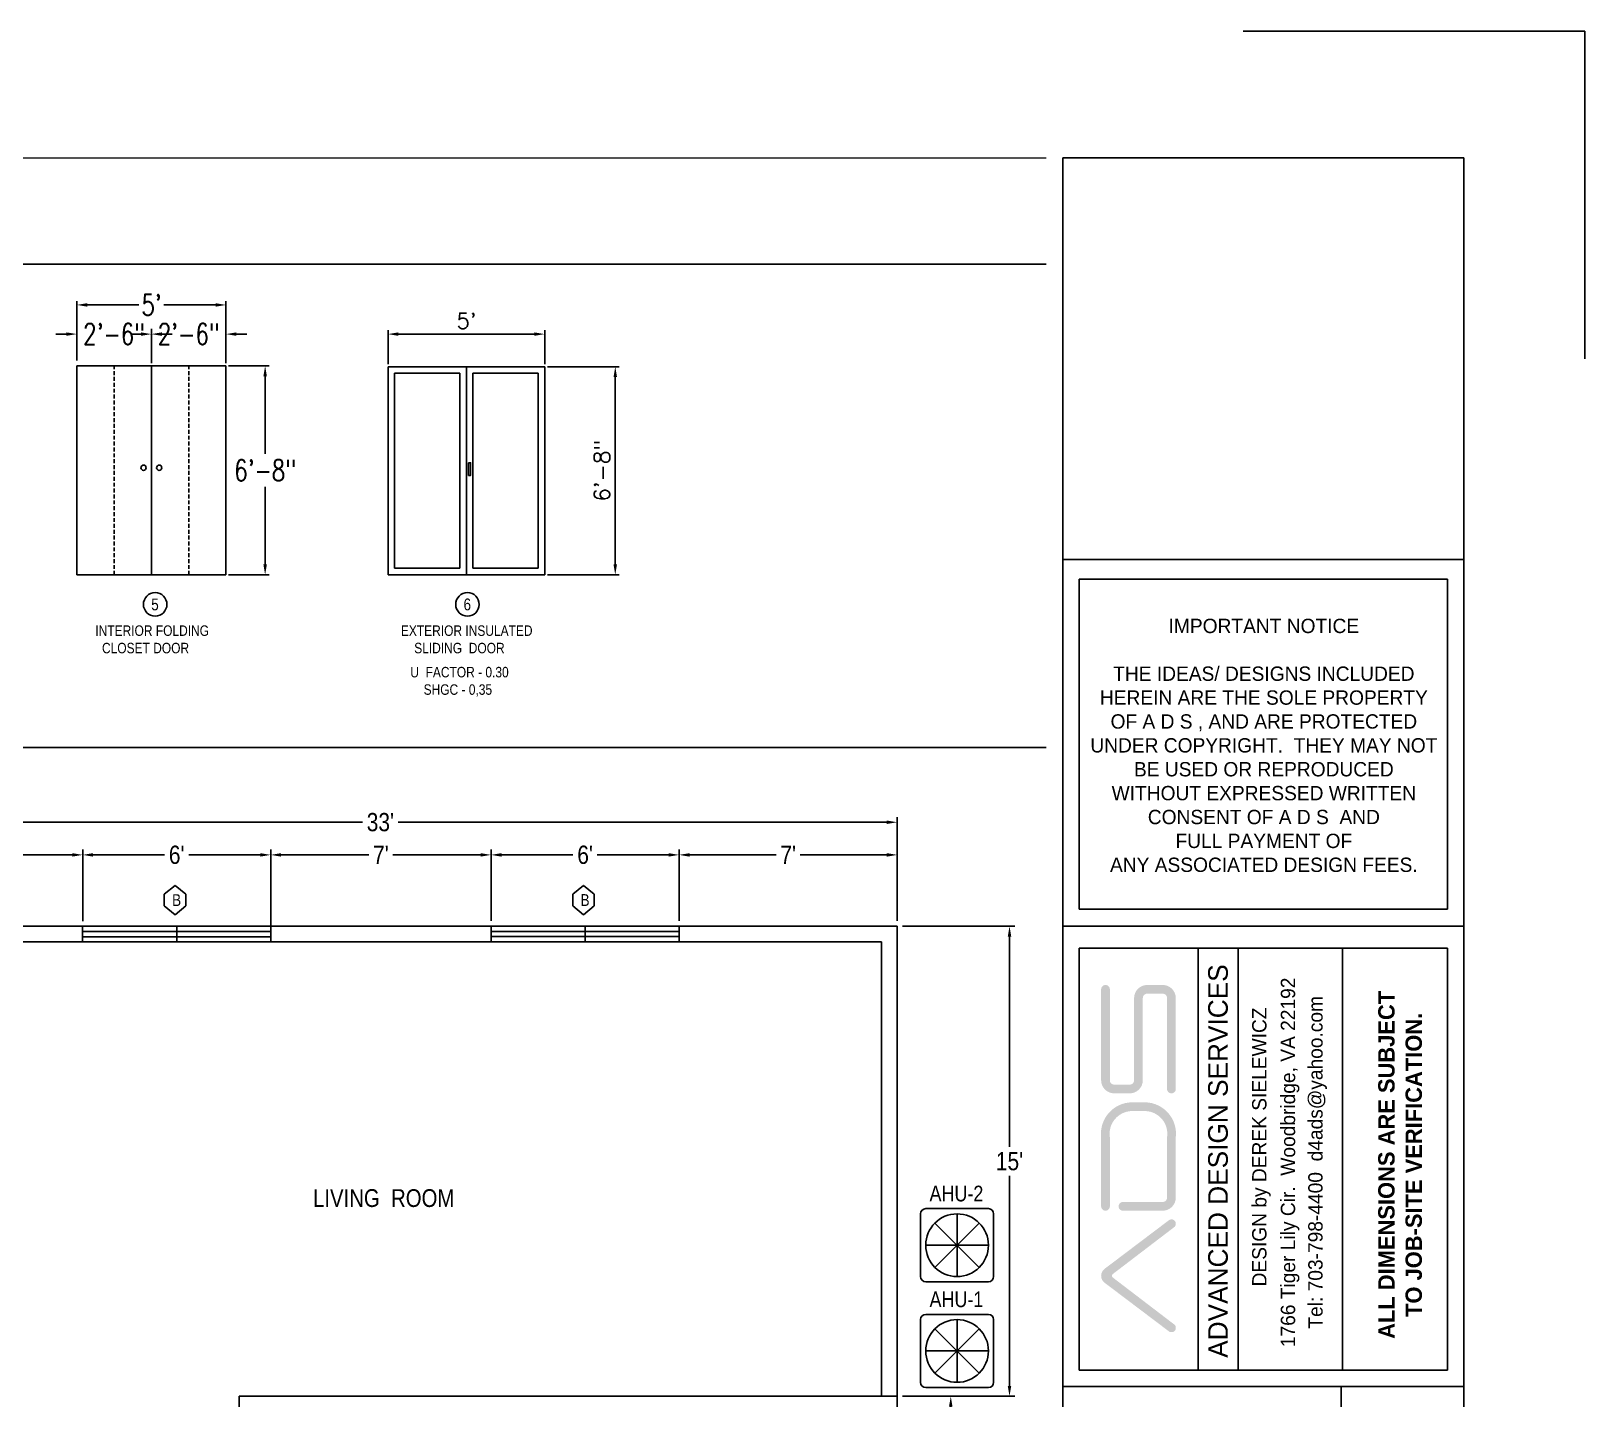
# Model space of a CAD drawing. Header units: inches. Extents: x -1842 to 12195, y -2228 to 2193.
# Drawn here: x 4958 to 5553, y 1019 to 1543 of the extents above; entities that cross this region are included whole.
import ezdxf

# ---------------------------------------------------------------- set-up
doc = ezdxf.new("R2010")
doc.units = ezdxf.units.IN
doc.header["$LTSCALE"] = 6
doc.header["$MEASUREMENT"] = 0
doc.linetypes.add('HIDDEN', pattern=[0.375, 0.25, -0.125])
for name, color, linetype in [('BUILT-INS', 13, 'Continuous'), ('DIMENSIONS', 3, 'Continuous'), ('Title Block', 7, 'Continuous'), ('TXT', 4, 'Continuous'), ('windows', 4, 'Continuous')]:
    doc.layers.add(name, color=color, linetype=linetype)
doc.styles.add('ARCH', font='romans.shx', dxfattribs={"width": 0.75, "height": 8})
doc.styles.add('ARCHSTYLSHX', font='ARCHSTYL.SHX')
doc.styles.add('HS-DESIGN-PLAN', font='GOTHIC.TTF', dxfattribs={"height": 0.09375})
doc.styles.add('Roman', font='romans')
doc.styles.get("Standard").update_dxf_attribs({"font": 'ARIALN.TTF'})
doc.dimstyles.new('LEADER1', dxfattribs={"dimscale": 0, "dimtxt": 6, "dimasz": 4, "dimexe": 1.5, "dimexo": 1, "dimgap": 1.5, "dimtad": 1, "dimdec": 0, "dimzin": 0, "dimdsep": 46, "dimlunit": 4, "dimtxsty": 'Roman', "dimcen": 0.125, "dimdle": 1.5, "dimclrd": 3, "dimclre": 3, "dimclrt": 3, "dimadec": 0, "dimazin": 0, "dimtfac": 1, "dimtdec": 0, "dimtofl": 0, "dimtmove": 2, "dimatfit": 3, "dimfxl": 1, "dimtolj": 1, "dimtzin": 0, "dimarcsym": 0})
doc.dimstyles.get("Standard").update_dxf_attribs({"dimtxt": 7, "dimasz": 4, "dimexe": 2, "dimexo": 2, "dimgap": 2, "dimtad": 0, "dimtih": 1, "dimtoh": 1, "dimdec": 0, "dimzin": 0, "dimdsep": 46, "dimlunit": 4, "dimtxsty": 'Standard', "dimcen": 0.09, "dimclrd": 3, "dimclre": 3, "dimclrt": 3, "dimadec": 0, "dimazin": 0, "dimtfac": 1, "dimtdec": 0, "dimtofl": 0, "dimtmove": 0, "dimatfit": 3, "dimfxl": 1, "dimtolj": 1, "dimtzin": 0, "dimarcsym": 0})
doc.dimstyles.new('STANDARD$0', dxfattribs={"dimtxt": 6, "dimasz": 3, "dimexe": 4, "dimexo": 24, "dimgap": 0.5, "dimtad": 1, "dimdec": 1, "dimzin": 3, "dimdsep": 46, "dimlunit": 4, "dimtxsty": 'ARCHSTYLSHX', "dimblk1": 'OBLIQUE', "dimblk2": 'OBLIQUE', "dimsah": 1, "dimcen": 0.0625, "dimdle": 4, "dimadec": 0, "dimazin": 0, "dimtfac": 1, "dimtdec": 1, "dimtofl": 0, "dimtmove": 0, "dimatfit": 3, "dimldrblk": 'OBLIQUE', "dimfxl": 1, "dimfrac": 2, "dimtolj": 1, "dimtzin": 0, "dimlwd": 9, "dimlwe": 13, "dimarcsym": 0})

# ---------------------------------------------------------------- blocks, each defined once
blk = doc.blocks.new('*D63')
at = {"layer": 'Defpoints', "color": 0, "transparency": 16777216}
for p in [(5289.96, 1020.48), (5310.46, 1020.48), (5289.96, 648.28)]:
    blk.add_point(p, dxfattribs=at)
at = {"layer": 'Title Block', "color": 3, "lineweight": -2, "transparency": 16777216}
for p, q in [((5291.96, 1020.48), (5312.46, 1020.48)), ((5310.46, 1016.48), (5310.46, 839.95)), ((5310.46, 652.28), (5310.46, 828.8)), ((5291.96, 648.28), (5312.46, 648.28))]:
    blk.add_line(p, q, dxfattribs=at)
at = {"layer": 'Title Block', "color": 3, "transparency": 16777216}
for points in [[(5309.79, 1016.48), (5311.12, 1016.48), (5310.46, 1020.48)], [(5309.79, 652.28), (5311.12, 652.28), (5310.46, 648.28)]]:
    blk.add_solid(points, dxfattribs=at)
at = {"layer": 'Title Block', "color": 3, "transparency": 16777216, "insert": (5310.46, 834.38), "char_height": 7, "attachment_point": 5}
blk.add_mtext("\\A1;31'", dxfattribs=at)
blk = doc.blocks.new('*D72')
at = {"layer": 'Defpoints', "color": 0, "transparency": 16777216}
for p in [(5289.96, 1240.28), (4894.16, 1200.48), (5289.96, 1200.48)]:
    blk.add_point(p, dxfattribs=at)
at = {"layer": 'Title Block', "color": 3, "lineweight": -2, "transparency": 16777216}
for p, q in [((4894.16, 1202.48), (4894.16, 1242.28)), ((4898.16, 1240.28), (5085.19, 1240.28)), ((5285.96, 1240.28), (5098.93, 1240.28)), ((5289.96, 1202.48), (5289.96, 1242.28))]:
    blk.add_line(p, q, dxfattribs=at)
at = {"layer": 'Title Block', "color": 3, "transparency": 16777216}
for points in [[(4898.16, 1240.94), (4898.16, 1239.61), (4894.16, 1240.28)], [(5285.96, 1240.94), (5285.96, 1239.61), (5289.96, 1240.28)]]:
    blk.add_solid(points, dxfattribs=at)
at = {"layer": 'Title Block', "color": 3, "transparency": 16777216, "insert": (5092.06, 1240.28), "char_height": 7, "attachment_point": 5}
blk.add_mtext("\\A1;33'", dxfattribs=at)
blk = doc.blocks.new('*D75')
at = {"layer": 'Defpoints', "color": 0, "transparency": 16777216}
for p in [(5289.96, 1200.48), (5289.96, 1020.48), (5332.96, 1020.48)]:
    blk.add_point(p, dxfattribs=at)
at = {"layer": 'Title Block', "color": 3, "lineweight": -2, "transparency": 16777216}
for p, q in [((5291.96, 1200.48), (5334.96, 1200.48)), ((5332.96, 1196.48), (5332.96, 1116.05)), ((5332.96, 1024.48), (5332.96, 1104.9)), ((5291.96, 1020.48), (5334.96, 1020.48))]:
    blk.add_line(p, q, dxfattribs=at)
at = {"layer": 'Title Block', "color": 3, "transparency": 16777216}
for points in [[(5332.29, 1196.48), (5333.62, 1196.48), (5332.96, 1200.48)], [(5332.29, 1024.48), (5333.62, 1024.48), (5332.96, 1020.48)]]:
    blk.add_solid(points, dxfattribs=at)
at = {"layer": 'Title Block', "color": 3, "transparency": 16777216, "insert": (5332.96, 1110.48), "char_height": 7, "attachment_point": 5}
blk.add_mtext("\\A1;15'", dxfattribs=at)
blk = doc.blocks.new('*D73')
at = {"layer": 'Defpoints', "color": 0, "transparency": 16777216}
for p in [(5050.07, 1227.78), (4978.07, 1200.46), (5050.07, 1200.46)]:
    blk.add_point(p, dxfattribs=at)
at = {"layer": 'Title Block', "color": 3, "lineweight": -2, "transparency": 16777216}
for p, q in [((4978.07, 1202.46), (4978.07, 1229.78)), ((4982.07, 1227.78), (5009.41, 1227.78)), ((5046.07, 1227.78), (5018.72, 1227.78)), ((5050.07, 1202.46), (5050.07, 1229.78))]:
    blk.add_line(p, q, dxfattribs=at)
at = {"layer": 'Title Block', "color": 3, "transparency": 16777216}
for points in [[(4982.07, 1228.44), (4982.07, 1227.11), (4978.07, 1227.78)], [(5046.07, 1228.44), (5046.07, 1227.11), (5050.07, 1227.78)]]:
    blk.add_solid(points, dxfattribs=at)
at = {"layer": 'Title Block', "color": 3, "transparency": 16777216, "insert": (5014.07, 1227.78), "char_height": 7, "attachment_point": 5}
blk.add_mtext("\\A1;6'", dxfattribs=at)
blk = doc.blocks.new('*D74')
at = {"layer": 'Defpoints', "color": 0, "transparency": 16777216}
for p in [(5206.46, 1227.78), (5134.46, 1200.48), (5206.46, 1200.48)]:
    blk.add_point(p, dxfattribs=at)
at = {"layer": 'Title Block', "color": 3, "lineweight": -2, "transparency": 16777216}
for p, q in [((5134.46, 1202.48), (5134.46, 1229.78)), ((5138.46, 1227.78), (5165.8, 1227.78)), ((5202.46, 1227.78), (5175.11, 1227.78)), ((5206.46, 1202.48), (5206.46, 1229.78))]:
    blk.add_line(p, q, dxfattribs=at)
at = {"layer": 'Title Block', "color": 3, "transparency": 16777216}
for points in [[(5138.46, 1228.44), (5138.46, 1227.11), (5134.46, 1227.78)], [(5202.46, 1228.44), (5202.46, 1227.11), (5206.46, 1227.78)]]:
    blk.add_solid(points, dxfattribs=at)
at = {"layer": 'Title Block', "color": 3, "transparency": 16777216, "insert": (5170.46, 1227.78), "char_height": 7, "attachment_point": 5}
blk.add_mtext("\\A1;6'", dxfattribs=at)
blk = doc.blocks.new('*D81')
at = {"layer": 'Defpoints', "color": 0, "transparency": 16777216}
for p in [(4894.16, 1227.78), (4894.16, 1200.48), (4978.07, 1200.46)]:
    blk.add_point(p, dxfattribs=at)
at = {"layer": 'Title Block', "color": 3, "lineweight": -2, "transparency": 16777216}
for p, q in [((4894.16, 1202.48), (4894.16, 1229.78)), ((4898.16, 1227.78), (4931.5, 1227.78)), ((4974.07, 1227.78), (4940.73, 1227.78)), ((4978.07, 1202.46), (4978.07, 1229.78))]:
    blk.add_line(p, q, dxfattribs=at)
at = {"layer": 'Title Block', "color": 3, "transparency": 16777216}
for points in [[(4898.16, 1228.44), (4898.16, 1227.11), (4894.16, 1227.78)], [(4974.07, 1228.44), (4974.07, 1227.11), (4978.07, 1227.78)]]:
    blk.add_solid(points, dxfattribs=at)
at = {"layer": 'Title Block', "color": 3, "transparency": 16777216, "insert": (4936.11, 1227.78), "char_height": 7, "attachment_point": 5}
blk.add_mtext("\\A1;7'", dxfattribs=at)
blk = doc.blocks.new('*D82')
at = {"layer": 'Defpoints', "color": 0, "transparency": 16777216}
for p in [(5289.96, 1227.78), (5206.46, 1200.48), (5289.96, 1200.48)]:
    blk.add_point(p, dxfattribs=at)
at = {"layer": 'Title Block', "color": 3, "lineweight": -2, "transparency": 16777216}
for p, q in [((5206.46, 1202.48), (5206.46, 1229.78)), ((5210.46, 1227.78), (5243.59, 1227.78)), ((5285.96, 1227.78), (5252.82, 1227.78)), ((5289.96, 1202.48), (5289.96, 1229.78))]:
    blk.add_line(p, q, dxfattribs=at)
at = {"layer": 'Title Block', "color": 3, "transparency": 16777216}
for points in [[(5210.46, 1228.44), (5210.46, 1227.11), (5206.46, 1227.78)], [(5285.96, 1228.44), (5285.96, 1227.11), (5289.96, 1227.78)]]:
    blk.add_solid(points, dxfattribs=at)
at = {"layer": 'Title Block', "color": 3, "transparency": 16777216, "insert": (5248.21, 1227.78), "char_height": 7, "attachment_point": 5}
blk.add_mtext("\\A1;7'", dxfattribs=at)
blk = doc.blocks.new('*D83')
at = {"layer": 'Defpoints', "color": 0, "transparency": 16777216}
for p in [(5134.46, 1227.78), (5050.07, 1198.46), (5134.46, 1200.48)]:
    blk.add_point(p, dxfattribs=at)
at = {"layer": 'Title Block', "color": 3, "lineweight": -2, "transparency": 16777216}
for p, q in [((5050.07, 1200.46), (5050.07, 1229.78)), ((5054.07, 1227.78), (5087.65, 1227.78)), ((5130.46, 1227.78), (5096.88, 1227.78)), ((5134.46, 1202.48), (5134.46, 1229.78))]:
    blk.add_line(p, q, dxfattribs=at)
at = {"layer": 'Title Block', "color": 3, "transparency": 16777216}
for points in [[(5054.07, 1228.44), (5054.07, 1227.11), (5050.07, 1227.78)], [(5130.46, 1228.44), (5130.46, 1227.11), (5134.46, 1227.78)]]:
    blk.add_solid(points, dxfattribs=at)
at = {"layer": 'Title Block', "color": 3, "transparency": 16777216, "insert": (5092.26, 1227.78), "char_height": 7, "attachment_point": 5}
blk.add_mtext("\\A1;7'", dxfattribs=at)
blk = doc.blocks.new('*D128')
at = {"layer": 'Defpoints', "color": 0, "transparency": 16777216}
for p in [(5004.39, 1427.18), (4975.83, 1415.02), (5004.39, 1415.02)]:
    blk.add_point(p, dxfattribs=at)
at = {"layer": 'DIMENSIONS', "color": 3, "lineweight": -2, "transparency": 16777216}
for p, q in [((4975.83, 1417.02), (4975.83, 1429.18)), ((5004.39, 1417.02), (5004.39, 1429.18)), ((4971.83, 1427.18), (4967.83, 1427.18)), ((5008.39, 1427.18), (5012.39, 1427.18))]:
    blk.add_line(p, q, dxfattribs=at)
at = {"layer": 'DIMENSIONS', "color": 3, "transparency": 16777216}
for points in [[(4971.83, 1427.84), (4971.83, 1426.51), (4975.83, 1427.18)], [(5008.39, 1427.84), (5008.39, 1426.51), (5004.39, 1427.18)]]:
    blk.add_solid(points, dxfattribs=at)
at = {"layer": 'DIMENSIONS', "color": 3, "transparency": 16777216, "insert": (4990.11, 1427.18), "char_height": 8, "attachment_point": 5, "style": 'ARCH'}
blk.add_mtext('\\A1;2\'-6"', dxfattribs=at)
blk = doc.blocks.new('*D135')
at = {"layer": 'Defpoints', "color": 0, "transparency": 16777216}
for p in [(5004.39, 1427.18), (5004.39, 1415.02), (5032.95, 1415.02)]:
    blk.add_point(p, dxfattribs=at)
at = {"layer": 'DIMENSIONS', "color": 0, "lineweight": -2, "transparency": 16777216}
for p, q in [((5004.39, 1416.02), (5004.39, 1428.68)), ((5032.95, 1416.02), (5032.95, 1428.68)), ((5000.39, 1427.18), (4996.39, 1427.18)), ((5036.95, 1427.18), (5040.95, 1427.18))]:
    blk.add_line(p, q, dxfattribs=at)
at = {"layer": 'DIMENSIONS', "color": 0, "transparency": 16777216}
for points in [[(5000.39, 1427.84), (5000.39, 1426.51), (5004.39, 1427.18)], [(5036.95, 1427.84), (5036.95, 1426.51), (5032.95, 1427.18)]]:
    blk.add_solid(points, dxfattribs=at)
at = {"layer": 'DIMENSIONS', "color": 0, "transparency": 16777216, "insert": (5018.67, 1427.18), "char_height": 8, "attachment_point": 5, "style": 'ARCH'}
blk.add_mtext('\\A1;2\'-6" ', dxfattribs=at)
blk = doc.blocks.new('*D136')
at = {"layer": 'Defpoints', "color": 0, "transparency": 16777216}
for p in [(5032.95, 1415.02), (5032.95, 1335.02), (5047.94, 1335.02)]:
    blk.add_point(p, dxfattribs=at)
at = {"layer": 'DIMENSIONS', "color": 0, "lineweight": -2, "transparency": 16777216}
for p, q in [((5033.95, 1415.02), (5049.44, 1415.02)), ((5047.94, 1411.02), (5047.94, 1381.28)), ((5047.94, 1339.02), (5047.94, 1368.75)), ((5033.95, 1335.02), (5049.44, 1335.02))]:
    blk.add_line(p, q, dxfattribs=at)
at = {"layer": 'DIMENSIONS', "color": 0, "transparency": 16777216}
for points in [[(5047.27, 1411.02), (5048.6, 1411.02), (5047.94, 1415.02)], [(5047.27, 1339.02), (5048.6, 1339.02), (5047.94, 1335.02)]]:
    blk.add_solid(points, dxfattribs=at)
at = {"layer": 'DIMENSIONS', "color": 0, "transparency": 16777216, "insert": (5047.94, 1375.02), "char_height": 8, "attachment_point": 5, "style": 'ARCH'}
blk.add_mtext('\\A1;6\'-8"', dxfattribs=at)
blk = doc.blocks.new('*D129')
at = {"layer": 'Defpoints', "color": 0, "transparency": 16777216}
for p in [(4975.83, 1438.35), (4975.83, 1422.35), (5032.95, 1422.35)]:
    blk.add_point(p, dxfattribs=at)
at = {"layer": 'DIMENSIONS', "color": 0, "lineweight": -2, "transparency": 16777216}
for p, q in [((4975.83, 1423.35), (4975.83, 1439.85)), ((5032.95, 1423.35), (5032.95, 1439.85)), ((4979.83, 1438.35), (4999.6, 1438.35)), ((5028.95, 1438.35), (5009.17, 1438.35))]:
    blk.add_line(p, q, dxfattribs=at)
at = {"layer": 'DIMENSIONS', "color": 0, "transparency": 16777216}
for points in [[(4979.83, 1439.01), (4979.83, 1437.68), (4975.83, 1438.35)], [(5028.95, 1439.01), (5028.95, 1437.68), (5032.95, 1438.35)]]:
    blk.add_solid(points, dxfattribs=at)
at = {"layer": 'DIMENSIONS', "color": 0, "transparency": 16777216, "insert": (5004.39, 1438.35), "char_height": 8, "attachment_point": 5, "style": 'ARCH'}
blk.add_mtext("\\A1;5'", dxfattribs=at)
blk = doc.blocks.new('*D244')
at = {"color": 3, "lineweight": -2, "transparency": 16777216}
for p, q in [((5095, 1415.69), (5095, 1428.68)), ((5155, 1415.69), (5155, 1428.68)), ((5099, 1427.18), (5151, 1427.18))]:
    blk.add_line(p, q, dxfattribs=at)
at = {"color": 3, "transparency": 16777216}
for points in [[(5099, 1427.84), (5099, 1426.51), (5095, 1427.18)], [(5151, 1427.84), (5151, 1426.51), (5155, 1427.18)]]:
    blk.add_solid(points, dxfattribs=at)
at = {"layer": 'Defpoints', "color": 0, "transparency": 16777216}
for p in [(5155, 1427.18), (5095, 1414.69), (5155, 1414.69)]:
    blk.add_point(p, dxfattribs=at)
at = {"color": 3, "transparency": 16777216, "insert": (5125, 1432.25), "char_height": 6, "attachment_point": 5, "style": 'Roman'}
blk.add_mtext("\\A1;5'", dxfattribs=at)
blk = doc.blocks.new('*D245')
at = {"color": 3, "lineweight": -2, "transparency": 16777216}
for p, q in [((5156, 1414.69), (5183.5, 1414.69)), ((5182, 1410.69), (5182, 1339.02)), ((5156, 1335.02), (5183.5, 1335.02))]:
    blk.add_line(p, q, dxfattribs=at)
at = {"color": 3, "transparency": 16777216}
for points in [[(5181.33, 1410.69), (5182.67, 1410.69), (5182, 1414.69)], [(5181.33, 1339.02), (5182.67, 1339.02), (5182, 1335.02)]]:
    blk.add_solid(points, dxfattribs=at)
at = {"layer": 'Defpoints', "color": 0, "transparency": 16777216}
for p in [(5155, 1414.69), (5155, 1335.02), (5182, 1335.02)]:
    blk.add_point(p, dxfattribs=at)
at = {"color": 3, "transparency": 16777216, "insert": (5176.93, 1374.85), "char_height": 6, "attachment_point": 5, "rotation": 90, "style": 'Roman'}
blk.add_mtext('\\A1;6\'-8"', dxfattribs=at)

msp = doc.modelspace()

# ---------------------------------------------------------------- hatches: boundary and pattern name
at = {"layer": 'Title Block'}
h = msp.add_hatch(color=256, dxfattribs=at)
h.paths.add_polyline_path([(5395.9561238, 1085.2007088, 0.1912949762), (5396.624104, 1086.2357146), (5396.624104, 1086.8827609, 0.1065363828), (5396.34551, 1087.5283805, 0.1989123674), (5395.2623187, 1088.2051502), (5394.7116435, 1088.2051502, 0.1139636446), (5394.0178384, 1087.9177667), (5369.4380651, 1069.3396385, 0.5149988252), (5369.4380651, 1063.9055228), (5394.0178384, 1045.3273946, 0.1139636446), (5394.7116435, 1045.0400111), (5395.2623187, 1045.0400111, 0.1989123674), (5396.34551, 1045.7167808, 0.1065363829), (5396.624104, 1046.3624004), (5396.624104, 1047.0094467, 0.1912949762), (5395.9561238, 1048.0444525), (5372.541696, 1065.9289213, -0.5343557179), (5372.541696, 1067.31624)])
h.paths.add_polyline_path([(5391.6177533, 1091.5427173, 0.4142135624), (5396.624104, 1096.5490679), (5396.624104, 1119.6888045, 0.440849221), (5384.9426192, 1133.0390729), (5379.7202682, 1133.0390729, 0.440849221), (5368.0387834, 1119.6888045), (5368.0387834, 1093.2115008, 0.4142135624), (5369.707567, 1091.5427173, 0.4142135624), (5371.3763505, 1093.2115008), (5371.3763505, 1119.6888045, -0.4500136067), (5379.7202682, 1129.7015058), (5384.9426192, 1129.7015058, -0.4500136067), (5393.2865369, 1119.6888045), (5393.2865369, 1096.5490679, -0.4142135624), (5391.6177533, 1094.8802844), (5376.3827012, 1094.8802844, 0.4142135624), (5374.7139176, 1093.2115008, 0.4142135624), (5376.3827012, 1091.5427173)])
h.paths.add_polyline_path([(5380.6626602, 1141.480773, -0.4142135624), (5378.9938766, 1139.8119895), (5373.0451341, 1139.8119895, -0.4142135624), (5371.3763505, 1141.480773), (5371.3763505, 1176.3019944, 0.4142135624), (5369.707567, 1177.9707779, 0.4142135624), (5368.0387834, 1176.3019944), (5368.0387834, 1141.480773, 0.4142135624), (5373.0451341, 1136.4744224), (5378.9938766, 1136.4744224, 0.4142135624), (5384.0002273, 1141.480773), (5384.0002273, 1172.9644273, -0.4142135624), (5385.6690108, 1174.6332108), (5391.6177533, 1174.6332108, -0.4142135624), (5393.2865369, 1172.9644273), (5393.2865369, 1138.1432059, 0.4142135624), (5394.9553204, 1136.4744224, 0.4142135624), (5396.624104, 1138.1432059), (5396.624104, 1172.9644273, 0.4142135624), (5391.6177533, 1177.9707779), (5385.6690108, 1177.9707779, 0.4142135624), (5380.6626602, 1172.9644273)])
h = msp.add_hatch(color=256, dxfattribs=at)
h.paths.add_polyline_path([(5395.9561238, 1085.2007088, 0.1912949762), (5396.624104, 1086.2357146), (5396.624104, 1086.8827609, 0.1065363828), (5396.34551, 1087.5283805, 0.1989123674), (5395.2623187, 1088.2051502), (5394.7116435, 1088.2051502, 0.1139636446), (5394.0178384, 1087.9177667), (5369.4380651, 1069.3396385, 0.5149988252), (5369.4380651, 1063.9055228), (5394.0178384, 1045.3273946, 0.1139636446), (5394.7116435, 1045.0400111), (5395.2623187, 1045.0400111, 0.1989123674), (5396.34551, 1045.7167808, 0.1065363829), (5396.624104, 1046.3624004), (5396.624104, 1047.0094467, 0.1912949762), (5395.9561238, 1048.0444525), (5372.541696, 1065.9289213, -0.5343557179), (5372.541696, 1067.31624)])
h.paths.add_polyline_path([(5391.6177533, 1091.5427173, 0.4142135624), (5396.624104, 1096.5490679), (5396.624104, 1119.6888045, 0.440849221), (5384.9426192, 1133.0390729), (5379.7202682, 1133.0390729, 0.440849221), (5368.0387834, 1119.6888045), (5368.0387834, 1093.2115008, 0.4142135624), (5369.707567, 1091.5427173, 0.4142135624), (5371.3763505, 1093.2115008), (5371.3763505, 1119.6888045, -0.4500136067), (5379.7202682, 1129.7015058), (5384.9426192, 1129.7015058, -0.4500136067), (5393.2865369, 1119.6888045), (5393.2865369, 1096.5490679, -0.4142135624), (5391.6177533, 1094.8802844), (5376.3827012, 1094.8802844, 0.4142135624), (5374.7139176, 1093.2115008, 0.4142135624), (5376.3827012, 1091.5427173)])
h.paths.add_polyline_path([(5380.6626602, 1141.480773, -0.4142135624), (5378.9938766, 1139.8119895), (5373.0451341, 1139.8119895, -0.4142135624), (5371.3763505, 1141.480773), (5371.3763505, 1176.3019944, 0.4142135624), (5369.707567, 1177.9707779, 0.4142135624), (5368.0387834, 1176.3019944), (5368.0387834, 1141.480773, 0.4142135624), (5373.0451341, 1136.4744224), (5378.9938766, 1136.4744224, 0.4142135624), (5384.0002273, 1141.480773), (5384.0002273, 1172.9644273, -0.4142135624), (5385.6690108, 1174.6332108), (5391.6177533, 1174.6332108, -0.4142135624), (5393.2865369, 1172.9644273), (5393.2865369, 1138.1432059, 0.4142135624), (5394.9553204, 1136.4744224, 0.4142135624), (5396.624104, 1138.1432059), (5396.624104, 1172.9644273, 0.4142135624), (5391.6177533, 1177.9707779), (5385.6690108, 1177.9707779, 0.4142135624), (5380.6626602, 1172.9644273)])

# ---------------------------------------------------------------- linework, layer by layer
for p, q in [((3852.3612751, 1453.9378345), (5347.0205098, 1453.9378345)), ((3852.3612751, 1268.9201451), (5347.0205098, 1268.9201451)), ((5298.8837677, 1090.3379122), (5298.8837677, 1066.3379122)), ((5298.8837677, 1090.3379122), (5298.8837677, 1066.3379122)), ((5300.8837677, 1092.3379122), (5324.8837677, 1092.3379122)), ((5300.8837677, 1092.3379122), (5324.8837677, 1092.3379122)), ((5312.8837677, 1078.3379122), (5312.8837677, 1090.3379122)), ((5312.8837677, 1078.3379122), (5312.8837677, 1090.3379122)), ((5326.8837677, 1090.3379122), (5326.8837677, 1066.3379122)), ((5326.8837677, 1090.3379122), (5326.8837677, 1066.3379122)), ((5304.3984863, 1086.8231936), (5321.3690491, 1069.8526308)), ((5304.3984863, 1069.8526308), (5321.3690491, 1086.8231936)), ((5304.3984863, 1086.8231936), (5321.3690491, 1069.8526308)), ((5304.3984863, 1069.8526308), (5321.3690491, 1086.8231936)), ((5312.8837677, 1078.3379122), (5300.8837677, 1078.3379122)), ((5312.8837677, 1078.3379122), (5300.8837677, 1078.3379122)), ((5312.8837677, 1078.3379122), (5324.8837677, 1078.3379122)), ((5312.8837677, 1078.3379122), (5312.8837677, 1066.3379122)), ((5312.8837677, 1078.3379122), (5324.8837677, 1078.3379122)), ((5312.8837677, 1078.3379122), (5312.8837677, 1066.3379122)), ((5300.8837677, 1064.3379122), (5324.8837677, 1064.3379122)), ((5300.8837677, 1064.3379122), (5324.8837677, 1064.3379122)), ((5298.8837677, 1049.8379122), (5298.8837677, 1025.8379122)), ((5298.8837677, 1049.8379122), (5298.8837677, 1025.8379122)), ((5300.8837677, 1051.8379122), (5324.8837677, 1051.8379122)), ((5300.8837677, 1051.8379122), (5324.8837677, 1051.8379122)), ((5312.8837677, 1037.8379122), (5312.8837677, 1049.8379122)), ((5312.8837677, 1037.8379122), (5312.8837677, 1049.8379122)), ((5326.8837677, 1049.8379122), (5326.8837677, 1025.8379122)), ((5326.8837677, 1049.8379122), (5326.8837677, 1025.8379122)), ((5304.3984863, 1046.3231936), (5321.3690491, 1029.3526308)), ((5304.3984863, 1029.3526308), (5321.3690491, 1046.3231936)), ((5304.3984863, 1046.3231936), (5321.3690491, 1029.3526308)), ((5304.3984863, 1029.3526308), (5321.3690491, 1046.3231936)), ((5312.8837677, 1037.8379122), (5300.8837677, 1037.8379122)), ((5312.8837677, 1037.8379122), (5300.8837677, 1037.8379122)), ((5312.8837677, 1037.8379122), (5324.8837677, 1037.8379122)), ((5312.8837677, 1037.8379122), (5312.8837677, 1025.8379122)), ((5312.8837677, 1037.8379122), (5324.8837677, 1037.8379122)), ((5312.8837677, 1037.8379122), (5312.8837677, 1025.8379122)), ((5300.8837677, 1023.8379122), (5324.8837677, 1023.8379122)), ((5300.8837677, 1023.8379122), (5324.8837677, 1023.8379122))]:
    msp.add_line(p, q)
msp.add_lwpolyline([(3851.9612751, 1494.6223555, 0.5, 0.5, 0), (5347.0205098, 1494.6223555, 0, 0, 0), (5347.0205098, 368.173134, 0.5, 0.5, 0), (3851.9612751, 368.173134, 0.5, 0.5, 0)], format="xyseb")
for centre in [(5312.8837677, 1078.3379122), (5312.8837677, 1078.3379122), (5312.8837677, 1037.8379122), (5312.8837677, 1037.8379122)]:
    msp.add_circle(centre, 12)
for centre, start, end in [((5300.8837677, 1090.3379122), 90, 180), ((5300.8837677, 1090.3379122), 90, 180), ((5324.8837677, 1090.3379122), 0, 90), ((5324.8837677, 1090.3379122), 0, 90), ((5300.8837677, 1066.3379122), 180, 270), ((5300.8837677, 1066.3379122), 180, 270), ((5324.8837677, 1066.3379122), 270, 0), ((5324.8837677, 1066.3379122), 270, 0), ((5300.8837677, 1049.8379122), 90, 180), ((5300.8837677, 1049.8379122), 90, 180), ((5324.8837677, 1049.8379122), 0, 90), ((5324.8837677, 1049.8379122), 0, 90), ((5300.8837677, 1025.8379122), 180, 270), ((5300.8837677, 1025.8379122), 180, 270), ((5324.8837677, 1025.8379122), 270, 0), ((5324.8837677, 1025.8379122), 270, 0)]:
    msp.add_arc(centre, 2, start, end)
at = {"layer": 'BUILT-INS', "linetype": 'HIDDEN'}
for p, q in [((4990.1083827, 1335.0151584), (4990.1083827, 1415.0151584)), ((5018.6694644, 1335.0151584), (5018.6694644, 1415.0151584))]:
    msp.add_line(p, q, dxfattribs=at)
at = {"layer": 'Title Block'}
for p, q in [((5422.4766681, 1543.1993155), (5553.2802531, 1543.1993155)), ((5422.4766681, 1543.1993155), (5553.2802531, 1543.1993155)), ((5422.4766681, 1543.1993155), (5553.2802531, 1543.1993155)), ((5422.4766681, 1543.1993155), (5553.2802531, 1543.1993155)), ((5422.4766681, 1543.1993155), (5553.2802531, 1543.1993155)), ((5422.4766681, 1543.1993155), (5553.2802531, 1543.1993155)), ((5422.4766681, 1543.1993155), (5553.2802531, 1543.1993155)), ((5422.4766681, 1543.1993155), (5553.2802531, 1543.1993155)), ((5553.2802531, 1543.1993155), (5553.2802531, 1417.7088355)), ((5553.2802531, 1543.1993155), (5553.2802531, 1417.7088355)), ((5553.2802531, 1543.1993155), (5553.2802531, 1417.7088355)), ((5553.2802531, 1543.1993155), (5553.2802531, 1417.7088355)), ((5553.2802531, 1543.1993155), (5553.2802531, 1417.7088355)), ((5553.2802531, 1543.1993155), (5553.2802531, 1417.7088355)), ((5553.2802531, 1543.1993155), (5553.2802531, 1417.7088355)), ((5553.2802531, 1543.1993155), (5553.2802531, 1417.7088355)), ((5553.2802531, 1543.1993155), (5553.2802531, 1417.7088355)), ((5553.2802531, 1543.1993155), (5553.2802531, 1417.7088355)), ((5553.2802531, 1543.1993155), (5553.2802531, 1417.7088355)), ((5553.2802531, 1543.1993155), (5553.2802531, 1417.7088355)), ((5553.2802531, 1543.1993155), (5553.2802531, 1417.7088355)), ((5553.2802531, 1543.1993155), (5553.2802531, 1417.7088355)), ((5553.2802531, 1543.1993155), (5553.2802531, 1417.7088355)), ((5553.2802531, 1543.1993155), (5553.2802531, 1417.7088355)), ((5553.2802531, 1543.1993155), (5553.2802531, 1417.7088355)), ((5553.2802531, 1543.1993155), (5553.2802531, 1417.7088355)), ((5553.2802531, 1543.1993155), (5553.2802531, 1417.7088355)), ((5553.2802531, 1543.1993155), (5553.2802531, 1417.7088355)), ((5553.2802531, 1543.1993155), (5553.2802531, 1417.7088355)), ((5553.2802531, 1543.1993155), (5553.2802531, 1417.7088355)), ((5553.2802531, 1543.1993155), (5553.2802531, 1417.7088355)), ((5553.2802531, 1543.1993155), (5553.2802531, 1417.7088355)), ((5353.3456348, 368.173124), (5353.3456348, 1494.6223455)), ((5506.9606348, 1494.6223455), (5353.3456348, 1494.6223455)), ((5506.9606348, 368.173124), (5506.9606348, 1494.6223455)), ((4975.8278418, 1335.0151584), (4975.8278418, 1415.0151584)), ((4975.8278418, 1415.0151584), (5004.3889236, 1415.0151584)), ((5004.3889236, 1335.0151584), (5004.3889236, 1415.0151584)), ((5004.3889236, 1335.0151584), (5004.3889236, 1415.0151584)), ((5032.9500053, 1415.0151584), (5004.3889236, 1415.0151584)), ((5032.9500053, 1335.0151584), (5032.9500053, 1415.0151584)), ((5095, 1414.6927783), (5095, 1335.0151584)), ((5125, 1414.6927783), (5095, 1414.6927783)), ((5095, 1414.6927783), (5125, 1414.6927783)), ((5095, 1335.0151584), (5095, 1414.6927783)), ((5122.5, 1412.1927783), (5097.5, 1412.1927783)), ((5097.5, 1375.5026738), (5097.5, 1412.1927783)), ((5122.5, 1375.5026738), (5122.5, 1412.1927783)), ((5125, 1414.6927783), (5125, 1335.0151584)), ((5125, 1335.0151584), (5125, 1414.6927783)), ((5125, 1335.0151584), (5125, 1414.6927783)), ((5125, 1414.6927783), (5125, 1335.0151584)), ((5125, 1414.6927783), (5125, 1335.0151584)), ((5125, 1335.0151584), (5125, 1414.6927783)), ((5125, 1335.0151584), (5125, 1414.6927783)), ((5125, 1414.6927783), (5155, 1414.6927783)), ((5155, 1414.6927783), (5125, 1414.6927783)), ((5125, 1414.6927783), (5125, 1335.0151584)), ((5127.5, 1412.1927783), (5152.5, 1412.1927783)), ((5127.5, 1375.5026738), (5127.5, 1412.1927783)), ((5152.5, 1375.5026738), (5152.5, 1412.1927783)), ((5155, 1414.6927783), (5155, 1335.0151584)), ((5155, 1335.0151584), (5155, 1414.6927783)), ((5097.5, 1375.5026738), (5097.5, 1337.5151584)), ((5122.5, 1337.5151584), (5122.5, 1375.5026738)), ((5127.5, 1337.5151584), (5127.5, 1375.5026738)), ((5152.5, 1375.5026738), (5152.5, 1337.5151584)), ((5353.3456348, 1340.9398455), (5506.9606348, 1340.9398455)), ((5353.3456348, 1340.9398455), (5506.9606348, 1340.9398455)), ((5353.3456348, 1340.9398455), (5506.9606348, 1340.9398455)), ((5353.3456348, 1340.9398455), (5506.9606348, 1340.9398455)), ((5506.9606348, 1340.9398455), (5353.3456348, 1340.9398455)), ((4975.8278418, 1335.0151584), (5004.3889236, 1335.0151584)), ((5032.9500053, 1335.0151584), (5004.3889236, 1335.0151584)), ((5095, 1335.0151584), (5125, 1335.0151584)), ((5125, 1335.0151584), (5095, 1335.0151584)), ((5095, 1335.0151584), (5125, 1335.0151584)), ((5097.5, 1337.5151584), (5122.5, 1337.5151584)), ((5155, 1335.0151584), (5125, 1335.0151584)), ((5125, 1335.0151584), (5155, 1335.0151584)), ((5155, 1335.0151584), (5125, 1335.0151584)), ((5152.5, 1337.5151584), (5127.5, 1337.5151584)), ((5359.6156348, 1207.0310955), (5359.6156348, 1333.3523455)), ((5500.6906348, 1333.3523455), (5359.6156348, 1333.3523455)), ((5359.6156348, 1207.0310955), (5359.6156348, 1333.3523455)), ((5500.6906348, 1207.0310955), (5500.6906348, 1333.3523455)), ((5500.6906348, 1207.0310955), (5359.6156348, 1207.0310955)), ((4894.1570105, 1200.4778393), (5289.9570105, 1200.4778393)), ((4978.0666454, 1200.4637872), (4978.0666454, 1194.4637872)), ((5014.0666454, 1200.4637872), (5014.0666454, 1194.4637872)), ((5014.0666454, 1200.4637872), (5014.0666454, 1194.4637872)), ((5050.0666454, 1200.4637872), (5050.0666454, 1194.4637872)), ((5134.4570105, 1200.4778393), (5134.4570105, 1194.4778393)), ((5170.4570105, 1200.4778393), (5170.4570105, 1194.4778393)), ((5170.4570105, 1200.4778393), (5170.4570105, 1194.4778393)), ((5206.4570105, 1200.4778393), (5206.4570105, 1194.4778393)), ((5289.9570105, 1020.4778393), (5289.9570105, 1200.4778393)), ((5353.3456348, 1200.4398455), (5506.9606348, 1200.4398455)), ((5353.3456348, 1200.4398455), (5506.9606348, 1200.4398455)), ((5353.3456348, 1200.4398455), (5506.9606348, 1200.4398455)), ((5506.9606348, 1200.4398455), (5353.3456348, 1200.4398455)), ((4900.1570105, 1194.4778393), (5283.9570105, 1194.4778393)), ((5283.9570105, 1020.4778393), (5283.9570105, 1194.4778393)), ((5359.6707598, 1192.0310955), (5500.6906348, 1192.0310955)), ((5359.6707598, 1192.0310955), (5359.6707598, 1030.5268462)), ((5359.6707598, 1192.0310955), (5359.6707598, 1030.5268462)), ((5405.2022321, 1030.5268462), (5405.2022321, 1192.0310955)), ((5405.2022321, 1030.5268462), (5405.2022321, 1192.0310955)), ((5420.456464, 1030.5268462), (5420.456464, 1192.0310955)), ((5420.456464, 1030.5268462), (5420.456464, 1192.0310955)), ((5460.456464, 1030.5268462), (5460.456464, 1192.0310955)), ((5460.456464, 1030.5268462), (5460.456464, 1192.0310955)), ((5500.6906348, 1192.0310955), (5500.6906348, 1030.5268462)), ((5500.6906348, 1030.5268462), (5359.6156348, 1030.5268462)), ((5353.3456348, 1024.2568462), (5506.9606348, 1024.2568462)), ((5353.3456348, 1024.2568462), (5506.9606348, 1024.2568462)), ((5506.9606348, 1024.2568462), (5353.3456348, 1024.2568462)), ((5459.9356348, 687.1946165), (5459.9356348, 1024.2568462)), ((5037.9570105, 837.4778393), (5037.9570105, 1020.4778393)), ((5289.9570105, 1020.4778393), (5037.9570105, 1020.4778393)), ((5289.9570105, 648.2778393), (5289.9570105, 1020.4778393))]:
    msp.add_line(p, q, dxfattribs=at)
at = {"layer": 'Title Block', "const_width": 0.5}
for points in [[(5353.3456348, 1494.6223455), (5506.9606348, 1494.6223455)], [(5353.3456348, 368.173124), (5353.3456348, 1494.6223455)], [(5506.9606348, 368.173124), (5506.9606348, 1494.6223455)], [(5353.3456348, 1340.9398455), (5506.9606348, 1340.9398455)], [(5353.3456348, 1340.9398455), (5506.9606348, 1340.9398455)], [(5353.3456348, 1200.4398455), (5506.9606348, 1200.4398455)], [(5353.3456348, 1200.4398455), (5506.9606348, 1200.4398455)], [(5353.3456348, 1024.2568462), (5506.9606348, 1024.2568462)], [(5353.3456348, 1024.2568462), (5506.9606348, 1024.2568462)], [(5459.9356348, 687.1946165), (5459.9356348, 1024.2568462)]]:
    msp.add_lwpolyline(points, dxfattribs=at)
at = {"layer": 'Title Block'}
msp.add_lwpolyline([(5125.8570151, 1377.917148), (5126.6277698, 1377.917148), (5126.6277698, 1373.0881996), (5125.8570151, 1373.0881996)], close=True, dxfattribs=at)
for centre in [(5001.3889236, 1376.0151584), (5007.3889236, 1376.0151584)]:
    msp.add_circle(centre, 1, dxfattribs=at)
at = {"layer": 'TXT'}
for p, q in [((5014.0666454, 1198.4637872), (4978.0666454, 1198.4637872)), ((5014.0666454, 1196.4637872), (4978.0666454, 1196.4637872)), ((5014.0666454, 1198.4637872), (5050.0666454, 1198.4637872)), ((5014.0666454, 1196.4637872), (5050.0666454, 1196.4637872)), ((5134.4570105, 1198.4778393), (5170.4570105, 1198.4778393)), ((5134.4570105, 1196.4778393), (5170.4570105, 1196.4778393)), ((5170.4570105, 1198.4778393), (5206.4570105, 1198.4778393)), ((5170.4570105, 1196.4778393), (5206.4570105, 1196.4778393))]:
    msp.add_line(p, q, dxfattribs=at)
at = {"layer": 'windows'}
for p, q in [((5013.4416454, 1216.1028393), (5009.3166454, 1212.7278393)), ((5017.5666454, 1212.7278393), (5013.4416454, 1216.1028393)), ((5169.8320105, 1216.1168915), (5165.7070105, 1212.7418915)), ((5173.9570105, 1212.7418915), (5169.8320105, 1216.1168915)), ((5009.3166454, 1212.7278393), (5009.3166454, 1208.2278393)), ((5013.4416454, 1204.8528393), (5009.3166454, 1208.2278393)), ((5017.5666454, 1208.2278393), (5013.4416454, 1204.8528393)), ((5017.5666454, 1212.7278393), (5017.5666454, 1208.2278393)), ((5165.7070105, 1212.7418915), (5165.7070105, 1208.2418915)), ((5169.8320105, 1204.8668915), (5165.7070105, 1208.2418915)), ((5173.9570105, 1208.2418915), (5169.8320105, 1204.8668915)), ((5173.9570105, 1212.7418915), (5173.9570105, 1208.2418915))]:
    msp.add_line(p, q, dxfattribs=at)
for centre in [(5005.8298732, 1323.6806529), (5125.4036219, 1323.6806529)]:
    msp.add_circle(centre, 4.5, dxfattribs=at)

# ---------------------------------------------------------------- texts
at = {"char_height": 6, "attachment_point": 1}
for s, insert in [('AHU-2', (5302.3274313, 1101.1141114)), ('AHU-1', (5302.3274313, 1060.6141114))]:
    msp.add_mtext_dynamic_manual_height_columns(s, width=29.672303802, gutter_width=30, heights=[0], dxfattribs=dict(at, insert=insert))
at = {"insert": (5066.2791437, 1099.7778393), "char_height": 6.8007744, "width": 110.476910075, "attachment_point": 1}
msp.add_mtext('\\A1;LIVING  ROOM', dxfattribs=at)
at = {"layer": 'Title Block', "char_height": 4, "attachment_point": 1}
for s, width, insert in [('\\A1;INTERIOR FOLDING\\P  CLOSET DOOR', 109.623153294, (4982.9199587, 1315.6391204)), ('\\A1;EXTERIOR INSULATED \\P    SLIDING  DOOR', 109.623153294, (5099.9199587, 1315.6391204)), ('U  FACTOR - 0.30\\P    SHGC - 0,35', 200.612051485, (5103.5155296, 1299.748054))]:
    msp.add_mtext_dynamic_manual_height_columns(s, width=width, gutter_width=30, heights=[0], dxfattribs=dict(at, insert=insert))
at = {"layer": 'Title Block', "insert": (5430.343711, 1269.6830756), "char_height": 5.48625, "width": 1080.556998024, "attachment_point": 5, "style": 'HS-DESIGN-PLAN'}
msp.add_mtext('IMPORTANT NOTICE \\P\\P\\pxt2;THE IDEAS/ DESIGNS INCLUDED \\PHEREIN ARE THE SOLE PROPERTY \\POF A D S , AND ARE PROTECTED \\PUNDER COPYRIGHT.  THEY MAY NOT \\PBE USED OR REPRODUCED \\PWITHOUT EXPRESSED WRITTEN \\PCONSENT OF A D S  AND \\PFULL PAYMENT OF \\PANY ASSOCIATED DESIGN FEES.', dxfattribs=at)
at = {"layer": 'Title Block', "attachment_point": 5, "rotation": 90, "style": 'HS-DESIGN-PLAN'}
for s, insert, char_height, width in [('ADVANCED DESIGN SERVICES', (5412.8400098, 1110.5465389), 7.50975, 200.725788003), ('1766 Tiger Lily Cir.  Woodbridge, VA 22192', (5440.4063918, 1110.0499526), 5.48625, 248.576827248), ('1766 Tiger Lily Cir.  Woodbridge, VA 22192', (5440.4063918, 1110.0499526), 5.48625, 248.576827248), ('Tel: 703-798-4400  d4ads@yahoo.com', (5450.9143048, 1110.0729796), 5.48625, 248.576827248), ('Tel: 703-798-4400  d4ads@yahoo.com', (5450.9143048, 1110.0729796), 5.48625, 248.576827248), ('\\P{\\fCentury Gothic|b1|i0|c0|p34;\\H1.1429x;ALL DIMENSIONS ARE SUBJECT \\PTO JOB-SITE VERIFICATION.}', (5477.9689165, 1109.096174), 5.48625, 248.576827248), ('\\P{\\fCentury Gothic|b1|i0|c0|p34;\\H1.1429x;ALL DIMENSIONS ARE SUBJECT \\PTO JOB-SITE VERIFICATION.}', (5477.9689165, 1109.096174), 5.48625, 248.576827248), ('DESIGN by DEREK SIELEWICZ', (5429.4327489, 1115.9540474), 5.48625, 248.576827248), ('DESIGN by DEREK SIELEWICZ', (5429.4327489, 1115.9540474), 5.48625, 248.576827248)]:
    msp.add_mtext(s, dxfattribs=dict(at, insert=insert, char_height=char_height, width=width))
at = {"layer": 'windows', "char_height": 4.5, "attachment_point": 1}
for s, width, insert in [('5', 3.5, (5004.3298732, 1325.9306529)), ('6', 3.5, (5123.9036219, 1325.9306529)), ('B', 6.385789309, (5012.3166454, 1212.7278393)), ('B', 6.385789309, (5168.7070105, 1212.7418915))]:
    msp.add_mtext_dynamic_manual_height_columns(s, width=width, gutter_width=30, heights=[0], dxfattribs=dict(at, insert=insert))

# ---------------------------------------------------------------- dimensions: what is measured, and where the dimension line sits
dim = msp.add_linear_dim(base=(5155, 1427.1782985), p1=(5095, 1414.6927783), p2=(5155, 1414.6927783), dimstyle='LEADER1', override={"dimscale": 1})
dim.commit()
dim.dimension.update_dxf_attribs({"geometry": '*D244', "text_midpoint": (5125, 1432.249727)})
dim = msp.add_linear_dim(base=(5182, 1335.0151584), p1=(5155, 1414.6927783), p2=(5155, 1335.0151584), angle=90, dimstyle='LEADER1', override={"dimscale": 1})
dim.commit()
dim.dimension.update_dxf_attribs({"geometry": '*D245', "text_midpoint": (5176.9285714, 1374.8539683)})
at = {"layer": 'DIMENSIONS'}
for base, p1, p2, text, dimstyle, override, picture, middle in [((4975.8278418, 1438.3461992), (5032.9500053, 1422.3467284), (4975.8278418, 1422.3467284), "5'", 'STANDARD$0', {"dimasz": 4, "dimexe": 1.5, "dimexo": 1, "dimgap": 1.5, "dimtad": 0, "dimtih": 1, "dimtoh": 1, "dimdec": 0, "dimzin": 0, "dimtxsty": 'ARCH', "dimsah": 0, "dimcen": 1.5, "dimdle": 0, "dimtdec": 0, "dimfxl": 2, "dimfrac": 0, "dimlwd": 65534, "dimlwe": 65534}, '*D129', (5004.3889236, 1438.3461992)), ((5004.3889236, 1427.1782985), (4975.8278418, 1415.0151584), (5004.3889236, 1415.0151584), '2\'-6"', 'Standard', {"dimtxsty": 'ARCH', "dimfxl": 2}, '*D128', (4990.1083827, 1427.1782985)), ((5004.3889236, 1427.1782985), (5032.9500053, 1415.0151584), (5004.3889236, 1415.0151584), '2\'-6" ', 'STANDARD$0', {"dimasz": 4, "dimexe": 1.5, "dimexo": 1, "dimgap": 1.5, "dimtad": 0, "dimtih": 1, "dimtoh": 1, "dimdec": 0, "dimzin": 0, "dimtxsty": 'ARCH', "dimsah": 0, "dimcen": 1.5, "dimdle": 0, "dimtdec": 0, "dimfxl": 2, "dimfrac": 0, "dimlwd": 65534, "dimlwe": 65534}, '*D135', (5018.6694644, 1427.1782985))]:
    dim = msp.add_linear_dim(base=base, p1=p1, p2=p2, text=text, dimstyle=dimstyle, override=override, dxfattribs=at)
    dim.commit()
    dim.dimension.update_dxf_attribs({"geometry": picture, "text_midpoint": middle})
dim = msp.add_linear_dim(base=(5047.9352071, 1335.0151584), p1=(5032.9500053, 1415.0151584), p2=(5032.9500053, 1335.0151584), angle=90, dimstyle='STANDARD$0', override={"dimasz": 4, "dimexe": 1.5, "dimexo": 1, "dimgap": 1.5, "dimtad": 0, "dimtih": 1, "dimtoh": 1, "dimdec": 0, "dimzin": 0, "dimtxsty": 'ARCH', "dimsah": 0, "dimcen": 1.5, "dimdle": 0, "dimtdec": 0, "dimfxl": 2, "dimfrac": 0, "dimlwd": 65534, "dimlwe": 65534}, dxfattribs=at)
dim.commit()
dim.dimension.update_dxf_attribs({"geometry": '*D136', "text_midpoint": (5047.9352071, 1375.0151584)})
at = {"layer": 'Title Block'}
for base, p1, p2, picture, middle in [((5289.9570105, 1240.2778393), (4894.1570105, 1200.4778393), (5289.9570105, 1200.4778393), '*D72', (5092.0570105, 1240.2778393)), ((4894.1570105, 1227.7778393), (4978.0666454, 1200.4637872), (4894.1570105, 1200.4778393), '*D81', (4936.111828, 1227.7778393)), ((5050.0666454, 1227.7778393), (4978.0666454, 1200.4637872), (5050.0666454, 1200.4637872), '*D73', (5014.0666454, 1227.7778393)), ((5134.4570105, 1227.7778393), (5050.0666454, 1198.4637872), (5134.4570105, 1200.4778393), '*D83', (5092.261828, 1227.7778393)), ((5206.4570105, 1227.7778393), (5134.4570105, 1200.4778393), (5206.4570105, 1200.4778393), '*D74', (5170.4570105, 1227.7778393)), ((5289.9570105298, 1227.7778393454), (5206.4570105298, 1200.4778393454), (5289.9570105298, 1200.4778393454), '*D82', (5248.2070105298, 1227.7778393454))]:
    dim = msp.add_linear_dim(base=base, p1=p1, p2=p2, dimstyle='Standard', dxfattribs=at)
    dim.commit()
    dim.dimension.update_dxf_attribs({"geometry": picture, "text_midpoint": middle})
for base, p1, picture, middle in [((5332.9570105, 1020.4778393), (5289.9570105, 1200.4778393), '*D75', (5332.9570105, 1110.4778393)), ((5310.4570105, 1020.4778393), (5289.9570105, 648.2778393), '*D63', (5310.4570105, 834.3778393))]:
    dim = msp.add_linear_dim(base=base, p1=p1, p2=(5289.9570105, 1020.4778393), angle=90, dimstyle='Standard', dxfattribs=at)
    dim.commit()
    dim.dimension.update_dxf_attribs({"geometry": picture, "text_midpoint": middle})

doc.saveas('drawing.dxf')
